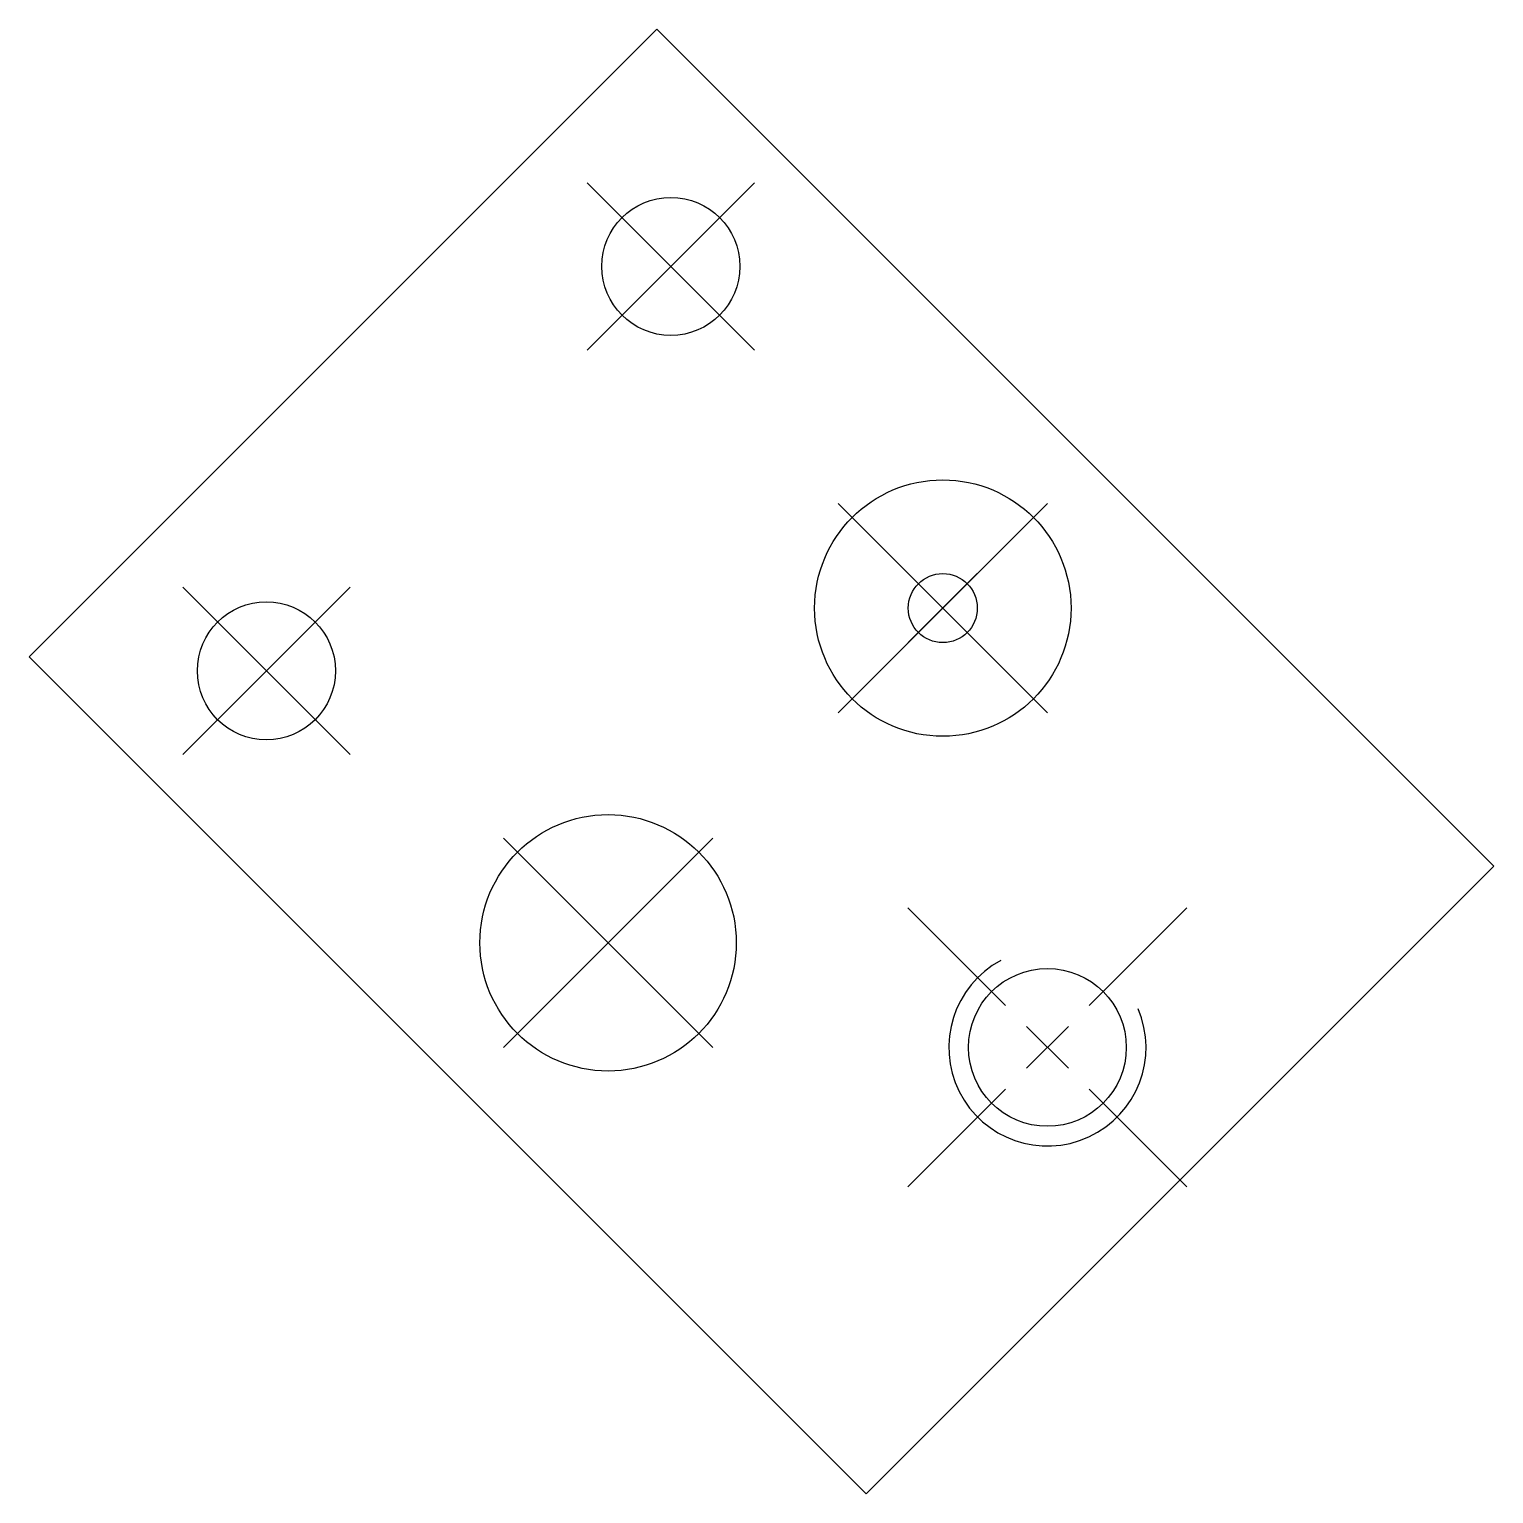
# Model space of a CAD drawing. Extents: x 15.7 to 89.9, y 879.8 to 954.1.
import ezdxf

# ---------------------------------------------------------------- set-up
doc = ezdxf.new("R2010")
doc.units = 0
doc.header["$MEASUREMENT"] = 0
doc.linetypes.add('CENTER', pattern=[22, 20, -1, 0, -1])
doc.layers.get('0').update_dxf_attribs({"linetype": 'CONTINUOUS'})
doc.layers.add('$PARTREF_BOM', color=7, linetype='CONTINUOUS')
doc.styles.get("Standard").update_dxf_attribs({"font": 'txt.shx', "bigfont": 'chineset.shx'})

# ---------------------------------------------------------------- blocks, each defined once
blk = doc.blocks.new('PARTREF')
at = {"layer": '$PARTREF_BOM', "color": 2}
for p, q in [((-1.75, -1.75), (1.75, 1.75)), ((-1.75, 1.75), (1.75, -1.75))]:
    blk.add_line(p, q, dxfattribs=at)
blk.add_circle((0, 0), 1.75, dxfattribs=at)
at = {"layer": '$PARTREF_BOM', "color": 2, "flags": 1}
for tag, p in [('TAG5', (-16.086, -4.95)), ('TAG10', (-5.651, -4.998)), ('TAG15', (5.594, -4.742)), ('TAG4', (-16.086, -8.95)), ('TAG9', (-5.651, -8.998)), ('TAG14', (5.594, -8.742)), ('TAG13', (5.594, -12.742)), ('TAG3', (-16.086, -12.95)), ('TAG8', (-5.651, -12.998)), ('TAG2', (-16.086, -16.95)), ('TAG7', (-5.651, -16.998)), ('TAG12', (5.594, -16.742)), ('TAG1', (-16.086, -20.95)), ('TAG6', (-5.651, -20.998)), ('TAG11', (5.594, -20.742))]:
    blk.add_attdef(tag, p, '', height=2.5, dxfattribs=at)

msp = doc.modelspace()

# ---------------------------------------------------------------- linework, layer by layer
at = {"color": 7, "linetype": 'CONTINUOUS'}
for p, q in [((15.673, 922.232), (47.493, 954.051)), ((89.92, 911.625), (47.493, 954.051)), ((43.958, 946.273), (52.443, 937.788)), ((56.686, 930.01), (67.292, 919.403)), ((23.452, 925.767), (31.937, 917.282)), ((15.673, 922.232), (58.1, 879.805)), ((39.715, 913.039), (50.322, 902.433)), ((58.1, 879.805), (89.92, 911.625)), ((65.171, 904.554), (60.221, 909.504)), ((69.413, 904.554), (74.363, 909.504)), ((68.353, 903.493), (66.232, 901.372)), ((66.232, 903.493), (68.353, 901.372)), ((65.171, 900.311), (60.221, 895.361)), ((69.413, 900.311), (74.363, 895.361))]:
    msp.add_line(p, q, dxfattribs=at)
at = {"color": 1, "linetype": 'CENTER'}
for p, q in [((43.958, 937.788), (52.443, 946.273)), ((56.686, 919.403), (67.292, 930.01)), ((23.452, 917.282), (31.937, 925.767)), ((39.715, 902.433), (50.322, 913.039))]:
    msp.add_line(p, q, dxfattribs=at)
at = {"color": 7, "linetype": 'CONTINUOUS'}
for centre, radius in [((48.2, 942.031), 3.5), ((61.989, 924.706), 6.5), ((27.694, 921.524), 3.5), ((45.018, 907.736), 6.5), ((67.292, 902.433), 4)]:
    msp.add_circle(centre, radius, dxfattribs=at)
msp.add_arc((67.292, 902.433), 5, 118.2245, 23.12094, dxfattribs=at)

# ---------------------------------------------------------------- block references
at = {"color": 7}
msp.add_blockref('PARTREF', (61.989, 924.706), dxfattribs=at)

doc.saveas('drawing.dxf')
